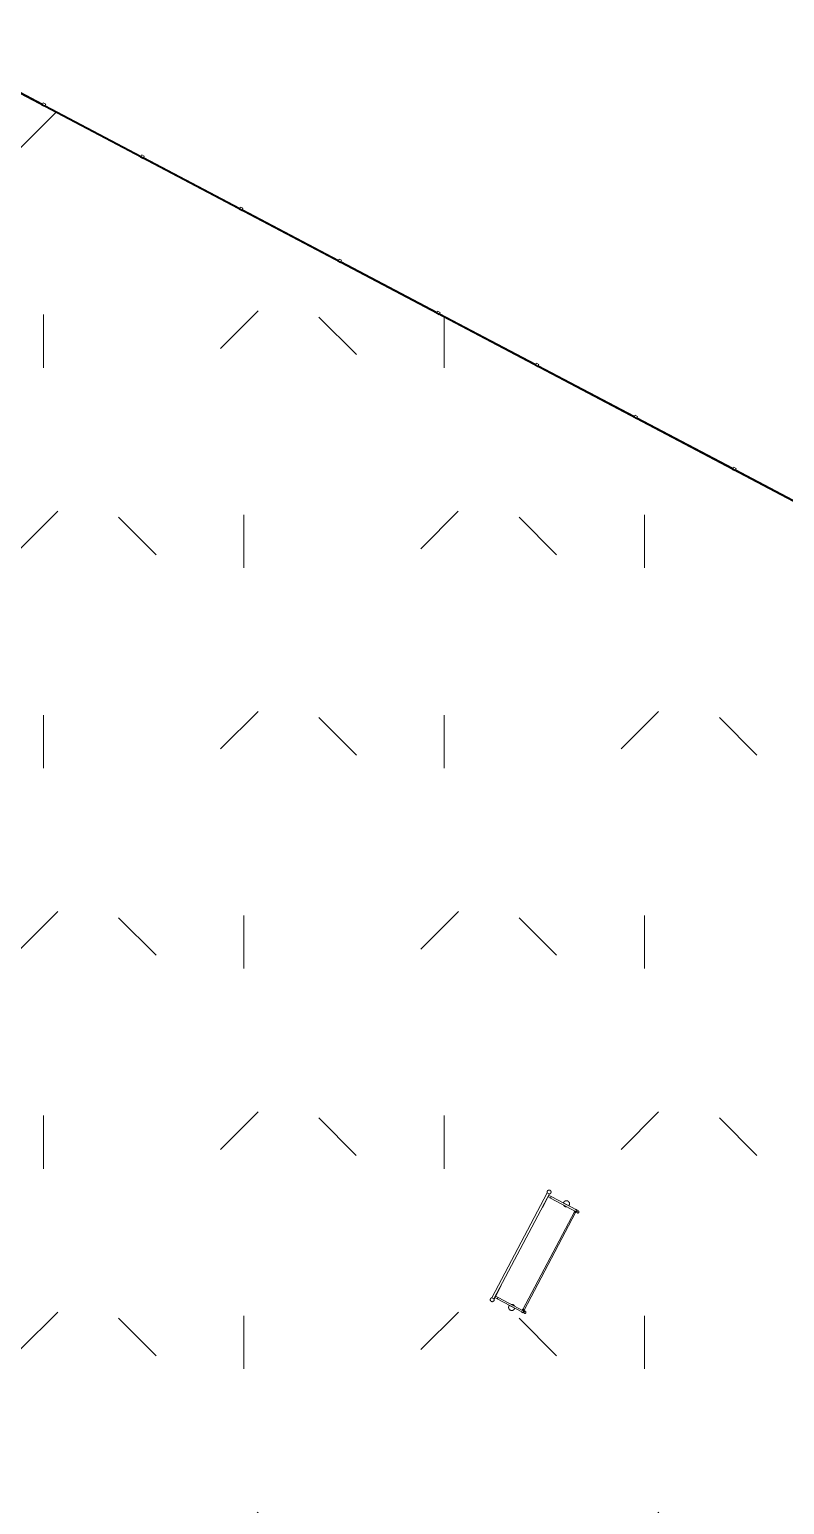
# Model space of a CAD drawing. Header units: metres. Extents: x -207 to 292, y -187 to 169.
# Drawn here: x -20.13 to -6.59, y 82.7 to 109.16 of the extents above; entities that cross this region are included whole.
import ezdxf

# ---------------------------------------------------------------- set-up
doc = ezdxf.new("R2010")
doc.units = ezdxf.units.M
doc.linetypes.add('IMPORT-IMPORT-LÍMITE2 _2_', pattern=[36.83, 6.35, -2.54, 0, -2.54, 25.4, 0, 0, 0])
for name, color, linetype, lineweight in [('A-GLAZ-CWMG', 7, 'Continuous', 9), ('ACHURADO', 7, 'Continuous', 9), ('C-TOPO', 7, 'Continuous', 9), ('G-IMPT', 7, 'Continuous', 9), ('linea propiedad', 7, 'IMPORT-IMPORT-LÍMITE2 _2_', 35)]:
    doc.layers.add(name, color=color, linetype=linetype, lineweight=lineweight)
doc.layers.add('PR10-ARQ-PL-001-Emplazamiento-C-1_dwg', color=7, linetype='Continuous', lineweight=9, true_color=0x767676)

# ---------------------------------------------------------------- blocks, each defined once
blk = doc.blocks.new('PR10-ARQ-PL-001-Emplazamiento-C-1_dwg_Circular Mullion - 5mm-517344-PLANTA EMPLAZAMIENTO-674655-PLANTA EMPLAZAMIENTO ACTUALIZADO')
at = {"layer": 'A-GLAZ-CWMG', "flags": 128}
for points in [[(-84.442, 139.656), (-83.711, 141.464), (-83.713, 141.465), (-83.716, 141.466), (-84.446, 139.658), (-84.444, 139.657)], [(-84.444, 139.657), (-83.713, 141.465)]]:
    blk.add_lwpolyline(points, close=True, dxfattribs=at)
blk = doc.blocks.new('PR10-ARQ-PL-001-Emplazamiento-C-1_dwg_Rectangular Mullion - 50 x 50 mm-517346-PLANTA EMPLAZAMIENTO-674657-PLANTA EMPLAZAMIENTO ACTUALIZADO')
at = {"layer": 'A-GLAZ-CWMG', "flags": 128}
blk.add_lwpolyline([(0.025, 0.025), (-0.025, 0.025), (-0.025, -0.025), (0.025, -0.025)], close=True, dxfattribs=at)
blk = doc.blocks.new('PR10-ARQ-PL-001-Emplazamiento-C-1_dwg_Rectangular Mullion - 50 x 50 mm-517357-PLANTA EMPLAZAMIENTO-674659-PLANTA EMPLAZAMIENTO ACTUALIZADO')
at = {"layer": 'A-GLAZ-CWMG', "flags": 128}
blk.add_lwpolyline([(0.025, 0.025), (0.025, -0.025), (-0.025, -0.025), (-0.025, 0.025)], close=True, dxfattribs=at)
blk = doc.blocks.new('PR10-ARQ-PL-001-Emplazamiento-C-1_dwg_Sports-Recreation_Goals-Nets_Unisport_Minihandball-goal-anchored - Default-580701-PLANTA EMPLAZAMIENTO-674709-PLANTA EMPLAZAMIENTO ACTUALIZADO')
at = {"layer": 'G-IMPT', "flags": 128}
for points in [[(-1.038, 0.261), (-1.038, 0.293), (-1.043, 0.293), (-1.043, 0.261)], [(-1.024, 0.305), (-1.022, 0.305), (-1.021, 0.305), (-1.02, 0.304), (-1.018, 0.304), (-1.017, 0.304), (-1.016, 0.305), (-1.014, 0.305), (-1.013, 0.305), (-1.011, 0.305), (-1.009, 0.306), (-1.007, 0.307), (-1.006, 0.308), (-1.004, 0.309), (-1.003, 0.31), (-1.001, 0.311), (-1, 0.312), (-1, 0.313), (-0.999, 0.315), (-0.999, 0.316), (-0.998, 0.317), (-0.998, 0.319), (-0.998, 0.324), (-0.998, 0.325), (-0.999, 0.327), (-0.999, 0.328), (-1, 0.329), (-1, 0.331), (-1.001, 0.332), (-1.003, 0.333), (-1.004, 0.334), (-1.006, 0.335), (-1.007, 0.336), (-1.009, 0.337), (-1.011, 0.337), (-1.013, 0.338), (-1.015, 0.338), (-1.016, 0.338), (-1.018, 0.338), (-1.02, 0.338), (-1.022, 0.338), (-1.024, 0.338), (-1.026, 0.337), (-1.027, 0.337), (-1.029, 0.336), (-1.031, 0.335), (-1.032, 0.334), (-1.034, 0.333), (-1.035, 0.332), (-1.036, 0.331), (-1.037, 0.329), (-1.037, 0.328), (-1.038, 0.327), (-1.038, 0.325), (-1.038, 0.324), (-1.038, 0.319), (-1.038, 0.317), (-1.038, 0.316), (-1.037, 0.315), (-1.037, 0.313), (-1.036, 0.312), (-1.035, 0.311), (-1.034, 0.31), (-1.032, 0.309), (-1.031, 0.308), (-1.029, 0.307), (-1.027, 0.306), (-1.026, 0.305)], [(-1.006, -0.231), (-1.006, 0.293), (-1.038, 0.293), (-1.038, -0.231)], [(-1.022, 0.293), (-1.014, 0.293), (-1.014, 0.305), (-1.016, 0.305), (-1.017, 0.304), (-1.018, 0.304), (-1.02, 0.304), (-1.021, 0.305), (-1.022, 0.305)], [(-0.988, 0.261), (-0.988, 0.293), (-1.006, 0.293), (-1.006, 0.261)], [(-0.988, 0.264), (0.988, 0.264), (0.988, 0.29), (-0.988, 0.29)], [(0.988, 0.261), (1.006, 0.261), (1.006, 0.293), (0.988, 0.293)], [(1.013, 0.305), (1.014, 0.305), (1.016, 0.305), (1.017, 0.304), (1.018, 0.304), (1.02, 0.304), (1.021, 0.305), (1.022, 0.305), (1.024, 0.305), (1.026, 0.305), (1.027, 0.306), (1.029, 0.307), (1.031, 0.308), (1.032, 0.309), (1.034, 0.31), (1.035, 0.311), (1.036, 0.312), (1.037, 0.313), (1.037, 0.315), (1.038, 0.316), (1.038, 0.317), (1.038, 0.319), (1.038, 0.324), (1.038, 0.325), (1.038, 0.327), (1.037, 0.328), (1.037, 0.329), (1.036, 0.331), (1.035, 0.332), (1.034, 0.333), (1.032, 0.334), (1.031, 0.335), (1.029, 0.336), (1.027, 0.337), (1.026, 0.337), (1.024, 0.338), (1.022, 0.338), (1.02, 0.338), (1.018, 0.338), (1.016, 0.338), (1.015, 0.338), (1.013, 0.338), (1.011, 0.337), (1.009, 0.337), (1.007, 0.336), (1.006, 0.335), (1.004, 0.334), (1.003, 0.333), (1.001, 0.332), (1, 0.331), (1, 0.329), (0.999, 0.328), (0.999, 0.327), (0.998, 0.325), (0.998, 0.324), (0.998, 0.319), (0.998, 0.317), (0.999, 0.316), (0.999, 0.315), (1, 0.313), (1, 0.312), (1.001, 0.311), (1.003, 0.31), (1.004, 0.309), (1.006, 0.308), (1.007, 0.307), (1.009, 0.306), (1.011, 0.305)], [(1.006, -0.231), (1.038, -0.231), (1.038, 0.293), (1.006, 0.293)], [(1.014, 0.293), (1.022, 0.293), (1.022, 0.305), (1.021, 0.305), (1.02, 0.304), (1.018, 0.304), (1.017, 0.304), (1.016, 0.305), (1.014, 0.305)], [(1.038, 0.261), (1.043, 0.261), (1.043, 0.293), (1.038, 0.293)], [(-1.038, 0.123), (-1.04, 0.123), (-1.042, 0.124), (-1.044, 0.124), (-1.046, 0.124), (-1.048, 0.124), (-1.05, 0.124), (-1.053, 0.124), (-1.055, 0.124), (-1.057, 0.124), (-1.059, 0.124), (-1.061, 0.123), (-1.063, 0.123), (-1.065, 0.123), (-1.067, 0.122), (-1.069, 0.121), (-1.071, 0.121), (-1.073, 0.12), (-1.075, 0.119), (-1.077, 0.118), (-1.078, 0.117), (-1.08, 0.116), (-1.082, 0.115), (-1.084, 0.114), (-1.085, 0.112), (-1.087, 0.111), (-1.089, 0.11), (-1.09, 0.108), (-1.092, 0.107), (-1.093, 0.105), (-1.094, 0.103), (-1.095, 0.102), (-1.097, 0.1), (-1.098, 0.098), (-1.099, 0.096), (-1.1, 0.095), (-1.101, 0.093), (-1.102, 0.091), (-1.102, 0.089), (-1.103, 0.087), (-1.104, 0.085), (-1.104, 0.083), (-1.105, 0.081), (-1.105, 0.079), (-1.106, 0.077), (-1.106, 0.075), (-1.106, 0.073), (-1.106, 0.07), (-1.106, 0.068), (-1.106, 0.066), (-1.106, 0.064), (-1.106, 0.062), (-1.105, 0.06), (-1.105, 0.058), (-1.104, 0.056), (-1.104, 0.054), (-1.103, 0.052), (-1.102, 0.05), (-1.102, 0.048), (-1.101, 0.046), (-1.1, 0.044), (-1.099, 0.042), (-1.098, 0.041), (-1.097, 0.039), (-1.095, 0.037), (-1.094, 0.035), (-1.093, 0.034), (-1.092, 0.032), (-1.09, 0.031), (-1.089, 0.029), (-1.087, 0.028), (-1.085, 0.026), (-1.084, 0.025), (-1.082, 0.024), (-1.08, 0.023), (-1.078, 0.022), (-1.077, 0.021), (-1.075, 0.02), (-1.073, 0.019), (-1.071, 0.018), (-1.069, 0.017), (-1.067, 0.017), (-1.065, 0.016), (-1.063, 0.016), (-1.061, 0.015), (-1.059, 0.015), (-1.057, 0.015), (-1.055, 0.015), (-1.053, 0.014), (-1.05, 0.014), (-1.048, 0.014), (-1.046, 0.015), (-1.044, 0.015), (-1.042, 0.015), (-1.04, 0.016), (-1.038, 0.016)], [(-1.006, 0.101), (-1.006, 0.038), (-1.005, 0.039), (-1.004, 0.041), (-1.003, 0.043), (-1.002, 0.045), (-1.001, 0.047), (-1, 0.048), (-0.999, 0.05), (-0.999, 0.052), (-0.998, 0.054), (-0.998, 0.056), (-0.997, 0.058), (-0.997, 0.06), (-0.996, 0.062), (-0.996, 0.064), (-0.996, 0.066), (-0.996, 0.068), (-0.996, 0.07), (-0.996, 0.072), (-0.996, 0.074), (-0.996, 0.077), (-0.997, 0.079), (-0.997, 0.081), (-0.998, 0.083), (-0.998, 0.084), (-0.999, 0.086), (-0.999, 0.088), (-1, 0.09), (-1.001, 0.092), (-1.002, 0.094), (-1.003, 0.096), (-1.004, 0.098), (-1.005, 0.099)], [(1.006, 0.101), (1.005, 0.099), (1.004, 0.098), (1.003, 0.096), (1.002, 0.094), (1.001, 0.092), (1, 0.09), (0.999, 0.088), (0.999, 0.086), (0.998, 0.084), (0.998, 0.083), (0.997, 0.081), (0.997, 0.079), (0.996, 0.077), (0.996, 0.074), (0.996, 0.072), (0.996, 0.07), (0.996, 0.068), (0.996, 0.066), (0.996, 0.064), (0.996, 0.062), (0.997, 0.06), (0.997, 0.058), (0.998, 0.056), (0.998, 0.054), (0.999, 0.052), (0.999, 0.05), (1, 0.048), (1.001, 0.047), (1.002, 0.045), (1.003, 0.043), (1.004, 0.041), (1.005, 0.039), (1.006, 0.038)], [(1.038, 0.123), (1.038, 0.016), (1.04, 0.016), (1.042, 0.015), (1.044, 0.015), (1.046, 0.015), (1.048, 0.014), (1.05, 0.014), (1.053, 0.014), (1.055, 0.015), (1.057, 0.015), (1.059, 0.015), (1.061, 0.015), (1.063, 0.016), (1.065, 0.016), (1.067, 0.017), (1.069, 0.017), (1.071, 0.018), (1.073, 0.019), (1.075, 0.02), (1.077, 0.021), (1.078, 0.022), (1.08, 0.023), (1.082, 0.024), (1.084, 0.025), (1.085, 0.026), (1.087, 0.028), (1.089, 0.029), (1.09, 0.031), (1.092, 0.032), (1.093, 0.034), (1.094, 0.035), (1.095, 0.037), (1.097, 0.039), (1.098, 0.041), (1.099, 0.042), (1.1, 0.044), (1.101, 0.046), (1.102, 0.048), (1.102, 0.05), (1.103, 0.052), (1.104, 0.054), (1.104, 0.056), (1.105, 0.058), (1.105, 0.06), (1.106, 0.062), (1.106, 0.064), (1.106, 0.066), (1.106, 0.068), (1.106, 0.07), (1.106, 0.073), (1.106, 0.075), (1.106, 0.077), (1.105, 0.079), (1.105, 0.081), (1.104, 0.083), (1.104, 0.085), (1.103, 0.087), (1.102, 0.089), (1.102, 0.091), (1.101, 0.093), (1.1, 0.095), (1.099, 0.096), (1.098, 0.098), (1.097, 0.1), (1.095, 0.102), (1.094, 0.103), (1.093, 0.105), (1.092, 0.107), (1.09, 0.108), (1.089, 0.11), (1.087, 0.111), (1.085, 0.112), (1.084, 0.114), (1.082, 0.115), (1.08, 0.116), (1.078, 0.117), (1.077, 0.118), (1.075, 0.119), (1.073, 0.12), (1.071, 0.121), (1.069, 0.121), (1.067, 0.122), (1.065, 0.123), (1.063, 0.123), (1.061, 0.123), (1.059, 0.124), (1.057, 0.124), (1.055, 0.124), (1.053, 0.124), (1.05, 0.124), (1.048, 0.124), (1.046, 0.124), (1.044, 0.124), (1.042, 0.124), (1.04, 0.123)], [(-1.007, -0.28), (-1.007, -0.231), (-1.037, -0.231), (-1.037, -0.28)], [(1.007, -0.28), (1.037, -0.28), (1.037, -0.231), (1.007, -0.231)], [(-1.067, -0.28), (-1.068, -0.279), (-1.069, -0.278), (-1.071, -0.277), (-1.072, -0.276), (-1.073, -0.275), (-1.075, -0.274), (-1.076, -0.273), (-1.078, -0.272), (-1.079, -0.271), (-1.081, -0.271), (-1.082, -0.27), (-1.084, -0.27), (-1.085, -0.269), (-1.087, -0.269), (-1.089, -0.269), (-1.09, -0.269), (-1.092, -0.268), (-1.094, -0.268), (-1.095, -0.269), (-1.097, -0.269), (-1.099, -0.269), (-1.1, -0.269), (-1.102, -0.27), (-1.103, -0.27), (-1.105, -0.271), (-1.107, -0.271), (-1.108, -0.272), (-1.11, -0.273), (-1.111, -0.273), (-1.112, -0.274), (-1.114, -0.275), (-1.115, -0.276), (-1.116, -0.277), (-1.118, -0.278), (-1.119, -0.28), (-1.12, -0.281), (-1.121, -0.282), (-1.122, -0.283), (-1.123, -0.285), (-1.124, -0.286), (-1.124, -0.288), (-1.125, -0.289), (-1.126, -0.291), (-1.126, -0.292), (-1.127, -0.294), (-1.127, -0.295), (-1.128, -0.297), (-1.128, -0.299), (-1.128, -0.3), (-1.128, -0.302), (-1.128, -0.304), (-1.128, -0.305), (-1.128, -0.307), (-1.128, -0.309), (-1.128, -0.31), (-1.127, -0.312), (-1.127, -0.313), (-1.126, -0.315), (-1.126, -0.317), (-1.125, -0.318), (-1.124, -0.32), (-1.124, -0.321), (-1.123, -0.323), (-1.122, -0.324), (-1.121, -0.325), (-1.12, -0.327), (-1.119, -0.328), (-1.118, -0.329), (-1.116, -0.33), (-1.115, -0.331), (-1.114, -0.332), (-1.112, -0.333), (-1.111, -0.334), (-1.11, -0.335), (-1.108, -0.335), (-1.107, -0.336), (-1.105, -0.337), (-1.103, -0.337), (-1.102, -0.338), (-1.1, -0.338), (-1.099, -0.338), (-1.097, -0.339), (-1.095, -0.339), (-1.094, -0.339), (-1.092, -0.339), (-1.09, -0.339), (-1.089, -0.339), (-1.087, -0.338), (-1.085, -0.338), (-1.084, -0.338), (-1.082, -0.337), (-1.081, -0.336), (-1.079, -0.336), (-1.078, -0.335), (-1.076, -0.334), (-1.075, -0.334), (-1.073, -0.333), (-1.072, -0.332), (-1.071, -0.331), (-1.069, -0.33), (-1.068, -0.328), (-1.067, -0.327)], [(-1.067, -0.285), (-0.79, -0.285), (-0.79, -0.28), (-1.067, -0.28)], [(-1.067, -0.327), (1.066, -0.327), (1.066, -0.285), (-1.067, -0.285)], [(0.79, -0.285), (1.066, -0.285), (1.066, -0.28), (0.79, -0.28)], [(1.066, -0.28), (1.066, -0.327), (1.067, -0.328), (1.068, -0.33), (1.07, -0.331), (1.071, -0.332), (1.072, -0.333), (1.074, -0.334), (1.075, -0.334), (1.076, -0.335), (1.078, -0.336), (1.079, -0.336), (1.081, -0.337), (1.083, -0.338), (1.084, -0.338), (1.086, -0.338), (1.088, -0.339), (1.089, -0.339), (1.091, -0.339), (1.093, -0.339), (1.094, -0.339), (1.096, -0.339), (1.097, -0.338), (1.099, -0.338), (1.101, -0.338), (1.102, -0.337), (1.104, -0.337), (1.105, -0.336), (1.107, -0.335), (1.108, -0.335), (1.11, -0.334), (1.111, -0.333), (1.113, -0.332), (1.114, -0.331), (1.115, -0.33), (1.117, -0.329), (1.118, -0.328), (1.119, -0.327), (1.12, -0.325), (1.121, -0.324), (1.122, -0.323), (1.123, -0.321), (1.123, -0.32), (1.124, -0.318), (1.125, -0.317), (1.125, -0.315), (1.126, -0.313), (1.126, -0.312), (1.127, -0.31), (1.127, -0.309), (1.127, -0.307), (1.127, -0.305), (1.127, -0.304), (1.127, -0.302), (1.127, -0.3), (1.127, -0.299), (1.127, -0.297), (1.126, -0.295), (1.126, -0.294), (1.125, -0.292), (1.125, -0.291), (1.124, -0.289), (1.123, -0.288), (1.123, -0.286), (1.122, -0.285), (1.121, -0.283), (1.12, -0.282), (1.119, -0.281), (1.118, -0.28), (1.117, -0.278), (1.115, -0.277), (1.114, -0.276), (1.113, -0.275), (1.111, -0.274), (1.11, -0.273), (1.108, -0.273), (1.107, -0.272), (1.105, -0.271), (1.104, -0.271), (1.102, -0.27), (1.101, -0.27), (1.099, -0.269), (1.097, -0.269), (1.096, -0.269), (1.094, -0.269), (1.093, -0.268), (1.091, -0.268), (1.089, -0.269), (1.088, -0.269), (1.086, -0.269), (1.084, -0.269), (1.083, -0.27), (1.081, -0.27), (1.079, -0.271), (1.078, -0.271), (1.076, -0.272), (1.075, -0.273), (1.074, -0.274), (1.072, -0.275), (1.071, -0.276), (1.07, -0.277), (1.068, -0.278), (1.067, -0.279)], [(1.099, -0.293), (1.099, -0.293), (1.099, -0.293)]]:
    blk.add_lwpolyline(points, close=True, dxfattribs=at)
blk.add_lwpolyline([(-1.099, -0.293), (-1.099, -0.293), (-1.099, -0.293), (-1.099, -0.293), (-1.099, -0.293), (-1.099, -0.293)], dxfattribs=at)
blk = doc.blocks.new('PR10-ARQ-PL-001-Emplazamiento-C-1_dwg-674643-PLANTA EMPLAZAMIENTO ACTUALIZADO')
at = {"layer": 'ACHURADO'}
h = blk.add_hatch(dxfattribs=at)
h.set_pattern_fill('FP_1', color=256, style=0, pattern_type=2)
h.set_pattern_definition([(90, (-655750.258, -5498481.082), (-3.592, 3.592), [0.9525, -6.232]), (45, (-655750.258, -5498481.082), (-3.5921024484, 3.5921024484), [0.9525, -4.127]), (135, (-655750.258, -5498481.082), (-3.5921024484, -3.5921024484), [0.9525, -4.127])])
h.paths.add_polyline_path([(-161.771, -49.779), (-127.862, -43.679), (-120.948, -28.309), (-111.803, -11.418), (-104.331, 0.453), (-97.266, 16.755), (-92.284, 29.861), (-84.153, 48.383), (-83.895, 48.922), (-83.576, 49.56), (-83.246, 50.193), (-82.906, 50.82), (-82.555, 51.442), (-82.193, 52.057), (-81.821, 52.666), (-81.047, 53.865), (-80.645, 54.455), (-80.233, 55.037), (-79.811, 55.613), (-79.38, 56.182), (-75.091, 62.133), (-74.617, 62.76), (-74.134, 63.38), (-73.641, 63.992), (-73.138, 64.596), (-72.625, 65.192), (-72.103, 65.779), (-71.572, 66.359), (-70.664, 67.305), (-70.482, 67.491), (-69.923, 68.045), (-69.356, 68.589), (-68.78, 69.124), (-68.196, 69.65), (-67.003, 70.673), (-66.394, 71.17), (-65.778, 71.658), (-65.153, 72.136), (-64.522, 72.603), (-63.882, 73.061), (-63.236, 73.508), (-62.583, 73.945), (-61.922, 74.371), (-61.255, 74.787), (-60.582, 75.192), (-59.902, 75.586), (-59.306, 75.883), (-58.704, 76.167), (-58.097, 76.441), (-57.486, 76.702), (-56.869, 76.952), (-56.247, 77.19), (-55.621, 77.416), (-54.991, 77.63), (-54.357, 77.832), (-53.077, 78.199), (-52.433, 78.364), (-51.785, 78.517), (-51.134, 78.658), (-50.481, 78.785), (-49.826, 78.901), (-49.168, 79.003), (-48.509, 79.093), (-47.848, 79.171), (-47.185, 79.236), (-45.858, 79.327), (-45.193, 79.354), (-44.527, 79.367), (-43.862, 79.368), (-43.196, 79.357), (-42.531, 79.332), (-41.867, 79.295), (-41.203, 79.245), (-40.54, 79.183), (-39.879, 79.108), (-39.219, 79.02), (-38.562, 78.919), (-37.906, 78.806), (-37.252, 78.68), (-36.601, 78.542), (-35.953, 78.392), (-35.308, 78.229), (-34.666, 78.053), (47.551, 57.663), (47.81, 57.578), (48.073, 57.505), (48.338, 57.445), (48.607, 57.396), (48.877, 57.361), (49.148, 57.338), (49.421, 57.327), (49.693, 57.329), (49.966, 57.344), (50.237, 57.372), (50.506, 57.412), (50.774, 57.464), (51.038, 57.529), (51.3, 57.606), (51.811, 57.797), (52.059, 57.909), (52.301, 58.033), (52.538, 58.169), (52.768, 58.315), (52.991, 58.471), (53.207, 58.638), (53.414, 58.815), (53.614, 59.001), (53.804, 59.196), (53.985, 59.4), (54.156, 59.612), (54.318, 59.831), (54.469, 60.058), (54.609, 60.292), (54.738, 60.532), (54.856, 60.778), (54.962, 61.028), (55.057, 61.284), (55.14, 61.544), (55.21, 61.807), (55.269, 62.073), (55.314, 62.342), (55.348, 62.613), (55.368, 62.884), (55.486, 68.004), (-83.704, 141.488), (-151.221, -23.933)])
h.paths.add_polyline_path([(-98.109, 19.735), (-100.027, 20.525), (-97.678, 26.227), (-95.761, 25.431), (-97.988, 20.027)])
h.paths.add_polyline_path([(-94.264, 28.288), (-97.543, 29.64), (-95.193, 35.341), (-91.917, 33.984), (-94.257, 28.306)])
h.paths.add_polyline_path([(-88.37, 41.33), (-91.648, 42.682), (-89.298, 48.383), (-86.02, 47.032), (-88.359, 41.356)])
h.paths.add_polyline_path([(-107.511, 62.681), (-109.81, 61.362), (-111.554, 61.194), (-112.168, 61.108), (-111.143, 62.121), (-109.024, 62.933)])
h.paths.add_polyline_path([(-107.511, 62.681), (-104.877, 62.965), (-103.986, 62.697), (-104.876, 62.403)])
h.paths.add_polyline_path([(-106.042, 59.476), (-106.66, 60.171), (-107.511, 62.681), (-106.15, 60.408)])
h.paths.add_polyline_path([(-97.117, 62.944), (-99.416, 61.625), (-101.16, 61.457), (-101.774, 61.371), (-100.749, 62.384), (-98.63, 63.196)])
h.paths.add_polyline_path([(-95.648, 59.739), (-96.266, 60.434), (-97.117, 62.944), (-95.756, 60.671)])
h.paths.add_polyline_path([(-94.482, 62.666), (-97.117, 62.944), (-94.483, 63.228), (-93.592, 62.96)])
h.paths.add_polyline_path([(-104.12, 64.725), (-104.103, 64.74), (-104.082, 64.735)])
h.paths.add_polyline_path([(-103.959, 75.174), (-101.325, 75.458), (-100.433, 75.19), (-101.324, 74.896)])
h.paths.add_polyline_path([(-108.615, 73.601), (-107.591, 74.613), (-105.472, 75.426), (-103.959, 75.174), (-106.258, 73.855), (-108.002, 73.687)])
h.paths.add_polyline_path([(-100.567, 77.218), (-100.55, 77.233), (-100.53, 77.228)])
at = {"layer": 'C-TOPO', "flags": 128}
for points in [[(-20.336, 108.033), (-17.774, 106.681), (-17.033, 106.29), (-16.283, 105.894), (-15.899, 105.691), (-15.66, 105.565), (-15.01, 105.222), (-11.812, 103.534), (-10.424, 102.801), (-9.664, 102.399), (-7.758, 101.393), (-6.752, 100.862), (-6.434, 100.694), (-6.179, 100.56), (2.492, 95.982), (3.494, 95.453), (8.453, 92.835)], [(8.453, 92.835), (3.494, 95.453), (2.492, 95.982), (-6.179, 100.56), (-6.434, 100.694), (-6.752, 100.862), (-7.758, 101.393), (-9.664, 102.399), (-10.424, 102.801), (-11.812, 103.534), (-15.01, 105.222), (-15.66, 105.565), (-15.899, 105.691), (-16.283, 105.894), (-17.033, 106.29), (-17.774, 106.681), (-20.336, 108.033)]]:
    blk.add_lwpolyline(points, dxfattribs=at)
at = {"layer": 'linea propiedad', "flags": 128}
blk.add_lwpolyline([(143.795, -0.255), (151.813, 17.148), (-83.704, 141.488), (-161.771, -49.779), (-137.14, -85.351), (-83.167, -127.74), (-59.701, -140.481)], dxfattribs=at)
for name, p, rotation in [('PR10-ARQ-PL-001-Emplazamiento-C-1_dwg_Circular Mullion - 5mm-517344-PLANTA EMPLAZAMIENTO-674655-PLANTA EMPLAZAMIENTO ACTUALIZADO', (-169.131, 38.901), 264.1728744364905), ('PR10-ARQ-PL-001-Emplazamiento-C-1_dwg_Circular Mullion - 5mm-517344-PLANTA EMPLAZAMIENTO-674655-PLANTA EMPLAZAMIENTO ACTUALIZADO', (-169.131, 38.901), 264.1728744364904), ('PR10-ARQ-PL-001-Emplazamiento-C-1_dwg_Circular Mullion - 5mm-517344-PLANTA EMPLAZAMIENTO-674655-PLANTA EMPLAZAMIENTO ACTUALIZADO', (-169.131, 38.901), 264.1728744364905), ('PR10-ARQ-PL-001-Emplazamiento-C-1_dwg_Circular Mullion - 5mm-517344-PLANTA EMPLAZAMIENTO-674655-PLANTA EMPLAZAMIENTO ACTUALIZADO', (-167.362, 37.967), 264.1728744364905), ('PR10-ARQ-PL-001-Emplazamiento-C-1_dwg_Circular Mullion - 5mm-517344-PLANTA EMPLAZAMIENTO-674655-PLANTA EMPLAZAMIENTO ACTUALIZADO', (-167.362, 37.967), 264.1728744364905), ('PR10-ARQ-PL-001-Emplazamiento-C-1_dwg_Circular Mullion - 5mm-517344-PLANTA EMPLAZAMIENTO-674655-PLANTA EMPLAZAMIENTO ACTUALIZADO', (-167.362, 37.967), 264.1728744364905), ('PR10-ARQ-PL-001-Emplazamiento-C-1_dwg_Circular Mullion - 5mm-517344-PLANTA EMPLAZAMIENTO-674655-PLANTA EMPLAZAMIENTO ACTUALIZADO', (-165.593, 37.034), 264.17287443649), ('PR10-ARQ-PL-001-Emplazamiento-C-1_dwg_Circular Mullion - 5mm-517344-PLANTA EMPLAZAMIENTO-674655-PLANTA EMPLAZAMIENTO ACTUALIZADO', (-165.593, 37.034), 264.17287443649), ('PR10-ARQ-PL-001-Emplazamiento-C-1_dwg_Circular Mullion - 5mm-517344-PLANTA EMPLAZAMIENTO-674655-PLANTA EMPLAZAMIENTO ACTUALIZADO', (-165.593, 37.034), 264.17287443649), ('PR10-ARQ-PL-001-Emplazamiento-C-1_dwg_Circular Mullion - 5mm-517344-PLANTA EMPLAZAMIENTO-674655-PLANTA EMPLAZAMIENTO ACTUALIZADO', (-163.825, 36.1), 264.1728744364909), ('PR10-ARQ-PL-001-Emplazamiento-C-1_dwg_Circular Mullion - 5mm-517344-PLANTA EMPLAZAMIENTO-674655-PLANTA EMPLAZAMIENTO ACTUALIZADO', (-163.825, 36.1), 264.1728744364905), ('PR10-ARQ-PL-001-Emplazamiento-C-1_dwg_Circular Mullion - 5mm-517344-PLANTA EMPLAZAMIENTO-674655-PLANTA EMPLAZAMIENTO ACTUALIZADO', (-163.825, 36.1), 264.1728744364909), ('PR10-ARQ-PL-001-Emplazamiento-C-1_dwg_Circular Mullion - 5mm-517344-PLANTA EMPLAZAMIENTO-674655-PLANTA EMPLAZAMIENTO ACTUALIZADO', (-162.056, 35.167), 264.1728744364904), ('PR10-ARQ-PL-001-Emplazamiento-C-1_dwg_Circular Mullion - 5mm-517344-PLANTA EMPLAZAMIENTO-674655-PLANTA EMPLAZAMIENTO ACTUALIZADO', (-162.056, 35.167), 264.1728744364908), ('PR10-ARQ-PL-001-Emplazamiento-C-1_dwg_Circular Mullion - 5mm-517344-PLANTA EMPLAZAMIENTO-674655-PLANTA EMPLAZAMIENTO ACTUALIZADO', (-162.056, 35.167), 264.1728744364904), ('PR10-ARQ-PL-001-Emplazamiento-C-1_dwg_Circular Mullion - 5mm-517344-PLANTA EMPLAZAMIENTO-674655-PLANTA EMPLAZAMIENTO ACTUALIZADO', (-160.287, 34.233), 264.17287443649), ('PR10-ARQ-PL-001-Emplazamiento-C-1_dwg_Circular Mullion - 5mm-517344-PLANTA EMPLAZAMIENTO-674655-PLANTA EMPLAZAMIENTO ACTUALIZADO', (-160.287, 34.233), 264.17287443649), ('PR10-ARQ-PL-001-Emplazamiento-C-1_dwg_Circular Mullion - 5mm-517344-PLANTA EMPLAZAMIENTO-674655-PLANTA EMPLAZAMIENTO ACTUALIZADO', (-160.287, 34.233), 264.17287443649), ('PR10-ARQ-PL-001-Emplazamiento-C-1_dwg_Circular Mullion - 5mm-517344-PLANTA EMPLAZAMIENTO-674655-PLANTA EMPLAZAMIENTO ACTUALIZADO', (-158.519, 33.299), 264.1728744364909), ('PR10-ARQ-PL-001-Emplazamiento-C-1_dwg_Circular Mullion - 5mm-517344-PLANTA EMPLAZAMIENTO-674655-PLANTA EMPLAZAMIENTO ACTUALIZADO', (-158.519, 33.299), 264.1728744364908), ('PR10-ARQ-PL-001-Emplazamiento-C-1_dwg_Circular Mullion - 5mm-517344-PLANTA EMPLAZAMIENTO-674655-PLANTA EMPLAZAMIENTO ACTUALIZADO', (-158.519, 33.299), 264.1728744364909), ('PR10-ARQ-PL-001-Emplazamiento-C-1_dwg_Circular Mullion - 5mm-517344-PLANTA EMPLAZAMIENTO-674655-PLANTA EMPLAZAMIENTO ACTUALIZADO', (-156.75, 32.366), 264.17287443649), ('PR10-ARQ-PL-001-Emplazamiento-C-1_dwg_Circular Mullion - 5mm-517344-PLANTA EMPLAZAMIENTO-674655-PLANTA EMPLAZAMIENTO ACTUALIZADO', (-156.75, 32.366), 264.17287443649), ('PR10-ARQ-PL-001-Emplazamiento-C-1_dwg_Circular Mullion - 5mm-517344-PLANTA EMPLAZAMIENTO-674655-PLANTA EMPLAZAMIENTO ACTUALIZADO', (-156.75, 32.366), 264.17287443649), ('PR10-ARQ-PL-001-Emplazamiento-C-1_dwg_Circular Mullion - 5mm-517344-PLANTA EMPLAZAMIENTO-674655-PLANTA EMPLAZAMIENTO ACTUALIZADO', (-154.981, 31.432), 264.1728744364909), ('PR10-ARQ-PL-001-Emplazamiento-C-1_dwg_Circular Mullion - 5mm-517344-PLANTA EMPLAZAMIENTO-674655-PLANTA EMPLAZAMIENTO ACTUALIZADO', (-154.981, 31.432), 264.1728744364909), ('PR10-ARQ-PL-001-Emplazamiento-C-1_dwg_Circular Mullion - 5mm-517344-PLANTA EMPLAZAMIENTO-674655-PLANTA EMPLAZAMIENTO ACTUALIZADO', (-154.981, 31.432), 264.1728744364909), ('PR10-ARQ-PL-001-Emplazamiento-C-1_dwg_Sports-Recreation_Goals-Nets_Unisport_Minihandball-goal-anchored - Default-580701-PLANTA EMPLAZAMIENTO-674709-PLANTA EMPLAZAMIENTO ACTUALIZADO', (-11.056, 87.195), 242.1702982829052)]:
    blk.add_blockref(name, p, dxfattribs=dict(rotation=rotation))
at = {"extrusion": (0, 0, -1), "rotation": 27.82712556350956}
for name, p in [('PR10-ARQ-PL-001-Emplazamiento-C-1_dwg_Rectangular Mullion - 50 x 50 mm-517346-PLANTA EMPLAZAMIENTO-674657-PLANTA EMPLAZAMIENTO ACTUALIZADO', (19.876, 107.808)), ('PR10-ARQ-PL-001-Emplazamiento-C-1_dwg_Rectangular Mullion - 50 x 50 mm-517357-PLANTA EMPLAZAMIENTO-674659-PLANTA EMPLAZAMIENTO ACTUALIZADO', (19.876, 107.808)), ('PR10-ARQ-PL-001-Emplazamiento-C-1_dwg_Rectangular Mullion - 50 x 50 mm-517346-PLANTA EMPLAZAMIENTO-674657-PLANTA EMPLAZAMIENTO ACTUALIZADO', (18.107, 106.874)), ('PR10-ARQ-PL-001-Emplazamiento-C-1_dwg_Rectangular Mullion - 50 x 50 mm-517357-PLANTA EMPLAZAMIENTO-674659-PLANTA EMPLAZAMIENTO ACTUALIZADO', (18.107, 106.874)), ('PR10-ARQ-PL-001-Emplazamiento-C-1_dwg_Rectangular Mullion - 50 x 50 mm-517346-PLANTA EMPLAZAMIENTO-674657-PLANTA EMPLAZAMIENTO ACTUALIZADO', (16.338, 105.94)), ('PR10-ARQ-PL-001-Emplazamiento-C-1_dwg_Rectangular Mullion - 50 x 50 mm-517357-PLANTA EMPLAZAMIENTO-674659-PLANTA EMPLAZAMIENTO ACTUALIZADO', (16.338, 105.94)), ('PR10-ARQ-PL-001-Emplazamiento-C-1_dwg_Rectangular Mullion - 50 x 50 mm-517346-PLANTA EMPLAZAMIENTO-674657-PLANTA EMPLAZAMIENTO ACTUALIZADO', (14.569, 105.007)), ('PR10-ARQ-PL-001-Emplazamiento-C-1_dwg_Rectangular Mullion - 50 x 50 mm-517357-PLANTA EMPLAZAMIENTO-674659-PLANTA EMPLAZAMIENTO ACTUALIZADO', (14.569, 105.007)), ('PR10-ARQ-PL-001-Emplazamiento-C-1_dwg_Rectangular Mullion - 50 x 50 mm-517346-PLANTA EMPLAZAMIENTO-674657-PLANTA EMPLAZAMIENTO ACTUALIZADO', (12.801, 104.073)), ('PR10-ARQ-PL-001-Emplazamiento-C-1_dwg_Rectangular Mullion - 50 x 50 mm-517357-PLANTA EMPLAZAMIENTO-674659-PLANTA EMPLAZAMIENTO ACTUALIZADO', (12.801, 104.073)), ('PR10-ARQ-PL-001-Emplazamiento-C-1_dwg_Rectangular Mullion - 50 x 50 mm-517346-PLANTA EMPLAZAMIENTO-674657-PLANTA EMPLAZAMIENTO ACTUALIZADO', (11.032, 103.14)), ('PR10-ARQ-PL-001-Emplazamiento-C-1_dwg_Rectangular Mullion - 50 x 50 mm-517357-PLANTA EMPLAZAMIENTO-674659-PLANTA EMPLAZAMIENTO ACTUALIZADO', (11.032, 103.14)), ('PR10-ARQ-PL-001-Emplazamiento-C-1_dwg_Rectangular Mullion - 50 x 50 mm-517346-PLANTA EMPLAZAMIENTO-674657-PLANTA EMPLAZAMIENTO ACTUALIZADO', (9.263, 102.206)), ('PR10-ARQ-PL-001-Emplazamiento-C-1_dwg_Rectangular Mullion - 50 x 50 mm-517357-PLANTA EMPLAZAMIENTO-674659-PLANTA EMPLAZAMIENTO ACTUALIZADO', (9.263, 102.206)), ('PR10-ARQ-PL-001-Emplazamiento-C-1_dwg_Rectangular Mullion - 50 x 50 mm-517346-PLANTA EMPLAZAMIENTO-674657-PLANTA EMPLAZAMIENTO ACTUALIZADO', (7.494, 101.272)), ('PR10-ARQ-PL-001-Emplazamiento-C-1_dwg_Rectangular Mullion - 50 x 50 mm-517357-PLANTA EMPLAZAMIENTO-674659-PLANTA EMPLAZAMIENTO ACTUALIZADO', (7.494, 101.272))]:
    blk.add_blockref(name, p, dxfattribs=at)
blk = doc.blocks.new('Circular Mullion - 5mm-517344-PLANTA EMPLAZAMIENTO ACTUALIZADO')
at = {"layer": 'A-GLAZ-CWMG'}
for p, q in [((-83.716, 141.466), (-84.446, 139.658)), ((-84.444, 139.657), (-83.713, 141.465)), ((-83.713, 141.465), (-84.444, 139.657)), ((-84.442, 139.656), (-83.711, 141.464)), ((-83.713, 141.465), (-83.716, 141.466)), ((-83.711, 141.464), (-83.713, 141.465)), ((-84.446, 139.658), (-84.444, 139.657)), ((-84.444, 139.657), (-84.442, 139.656))]:
    blk.add_line(p, q, dxfattribs=at)
blk = doc.blocks.new('Rectangular Mullion - 50 x 50 mm-517346-PLANTA EMPLAZAMIENTO ACTUALIZADO')
at = {"layer": 'A-GLAZ-CWMG'}
for p, q in [((0.025, 0.025), (-0.025, 0.025)), ((-0.025, 0.025), (-0.025, -0.025)), ((0.025, -0.025), (0.025, 0.025)), ((-0.025, -0.025), (0.025, -0.025))]:
    blk.add_line(p, q, dxfattribs=at)
blk = doc.blocks.new('Rectangular Mullion - 50 x 50 mm-517357-PLANTA EMPLAZAMIENTO ACTUALIZADO')
at = {"layer": 'A-GLAZ-CWMG'}
for p, q in [((-0.025, -0.025), (-0.025, 0.025)), ((-0.025, 0.025), (0.025, 0.025)), ((0.025, 0.025), (0.025, -0.025)), ((0.025, -0.025), (-0.025, -0.025))]:
    blk.add_line(p, q, dxfattribs=at)

msp = doc.modelspace()

# ---------------------------------------------------------------- linework, layer by layer
at = {"layer": 'C-TOPO'}
for p, q in [((-20.336, 108.033), (-17.774, 106.681)), ((-17.774, 106.681), (-20.336, 108.033)), ((-17.774, 106.681), (-17.033, 106.29)), ((-17.033, 106.29), (-17.774, 106.681)), ((-17.033, 106.29), (-16.283, 105.894)), ((-16.283, 105.894), (-17.033, 106.29)), ((-16.283, 105.894), (-15.899, 105.691)), ((-15.899, 105.691), (-16.283, 105.894)), ((-15.899, 105.691), (-15.66, 105.565)), ((-15.66, 105.565), (-15.899, 105.691)), ((-15.66, 105.565), (-15.01, 105.222)), ((-15.01, 105.222), (-15.66, 105.565)), ((-15.01, 105.222), (-11.812, 103.534)), ((-11.812, 103.534), (-15.01, 105.222)), ((-11.812, 103.534), (-10.424, 102.801)), ((-10.424, 102.801), (-11.812, 103.534)), ((-10.424, 102.801), (-9.664, 102.399)), ((-9.664, 102.399), (-10.424, 102.801)), ((-9.664, 102.399), (-7.758, 101.393)), ((-7.758, 101.393), (-9.664, 102.399)), ((-7.758, 101.393), (-6.752, 100.862)), ((-6.752, 100.862), (-7.758, 101.393)), ((-6.752, 100.862), (-6.434, 100.694)), ((-6.434, 100.694), (-6.752, 100.862))]:
    msp.add_line(p, q, dxfattribs=at)

# ---------------------------------------------------------------- block references
at = {"layer": 'A-GLAZ-CWMG'}
for p, rotation in [((-169.131, 38.901), 264.1728744364905), ((-169.131, 38.901), 264.1728744364904), ((-169.131, 38.901), 264.1728744364905), ((-167.362, 37.967), 264.1728744364905), ((-167.362, 37.967), 264.1728744364905), ((-167.362, 37.967), 264.1728744364905), ((-165.593, 37.034), 264.17287443649), ((-165.593, 37.034), 264.17287443649), ((-165.593, 37.034), 264.17287443649), ((-163.825, 36.1), 264.1728744364909), ((-163.825, 36.1), 264.1728744364905), ((-163.825, 36.1), 264.1728744364909), ((-162.056, 35.167), 264.1728744364904), ((-162.056, 35.167), 264.1728744364908), ((-162.056, 35.167), 264.1728744364904), ((-160.287, 34.233), 264.17287443649), ((-160.287, 34.233), 264.17287443649), ((-160.287, 34.233), 264.17287443649), ((-158.519, 33.299), 264.1728744364909), ((-158.519, 33.299), 264.1728744364908), ((-158.519, 33.299), 264.1728744364909), ((-156.75, 32.366), 264.17287443649), ((-156.75, 32.366), 264.17287443649), ((-156.75, 32.366), 264.17287443649), ((-154.981, 31.432), 264.1728744364909), ((-154.981, 31.432), 264.1728744364909), ((-154.981, 31.432), 264.1728744364909)]:
    msp.add_blockref('Circular Mullion - 5mm-517344-PLANTA EMPLAZAMIENTO ACTUALIZADO', p, dxfattribs=dict(at, rotation=rotation))
at = {"layer": 'A-GLAZ-CWMG', "extrusion": (0, 0, -1), "rotation": 27.82712556350956}
for name, p in [('Rectangular Mullion - 50 x 50 mm-517346-PLANTA EMPLAZAMIENTO ACTUALIZADO', (19.876, 107.808)), ('Rectangular Mullion - 50 x 50 mm-517357-PLANTA EMPLAZAMIENTO ACTUALIZADO', (19.876, 107.808)), ('Rectangular Mullion - 50 x 50 mm-517346-PLANTA EMPLAZAMIENTO ACTUALIZADO', (18.107, 106.874)), ('Rectangular Mullion - 50 x 50 mm-517357-PLANTA EMPLAZAMIENTO ACTUALIZADO', (18.107, 106.874)), ('Rectangular Mullion - 50 x 50 mm-517346-PLANTA EMPLAZAMIENTO ACTUALIZADO', (16.338, 105.94)), ('Rectangular Mullion - 50 x 50 mm-517357-PLANTA EMPLAZAMIENTO ACTUALIZADO', (16.338, 105.94)), ('Rectangular Mullion - 50 x 50 mm-517346-PLANTA EMPLAZAMIENTO ACTUALIZADO', (14.569, 105.007)), ('Rectangular Mullion - 50 x 50 mm-517357-PLANTA EMPLAZAMIENTO ACTUALIZADO', (14.569, 105.007)), ('Rectangular Mullion - 50 x 50 mm-517346-PLANTA EMPLAZAMIENTO ACTUALIZADO', (12.801, 104.073)), ('Rectangular Mullion - 50 x 50 mm-517357-PLANTA EMPLAZAMIENTO ACTUALIZADO', (12.801, 104.073)), ('Rectangular Mullion - 50 x 50 mm-517346-PLANTA EMPLAZAMIENTO ACTUALIZADO', (11.032, 103.14)), ('Rectangular Mullion - 50 x 50 mm-517357-PLANTA EMPLAZAMIENTO ACTUALIZADO', (11.032, 103.14)), ('Rectangular Mullion - 50 x 50 mm-517346-PLANTA EMPLAZAMIENTO ACTUALIZADO', (9.263, 102.206)), ('Rectangular Mullion - 50 x 50 mm-517357-PLANTA EMPLAZAMIENTO ACTUALIZADO', (9.263, 102.206)), ('Rectangular Mullion - 50 x 50 mm-517346-PLANTA EMPLAZAMIENTO ACTUALIZADO', (7.494, 101.272)), ('Rectangular Mullion - 50 x 50 mm-517357-PLANTA EMPLAZAMIENTO ACTUALIZADO', (7.494, 101.272))]:
    msp.add_blockref(name, p, dxfattribs=at)
at = {"layer": 'PR10-ARQ-PL-001-Emplazamiento-C-1_dwg', "color": 7}
msp.add_blockref('PR10-ARQ-PL-001-Emplazamiento-C-1_dwg-674643-PLANTA EMPLAZAMIENTO ACTUALIZADO', (0, 0), dxfattribs=at)

doc.saveas('drawing.dxf')
